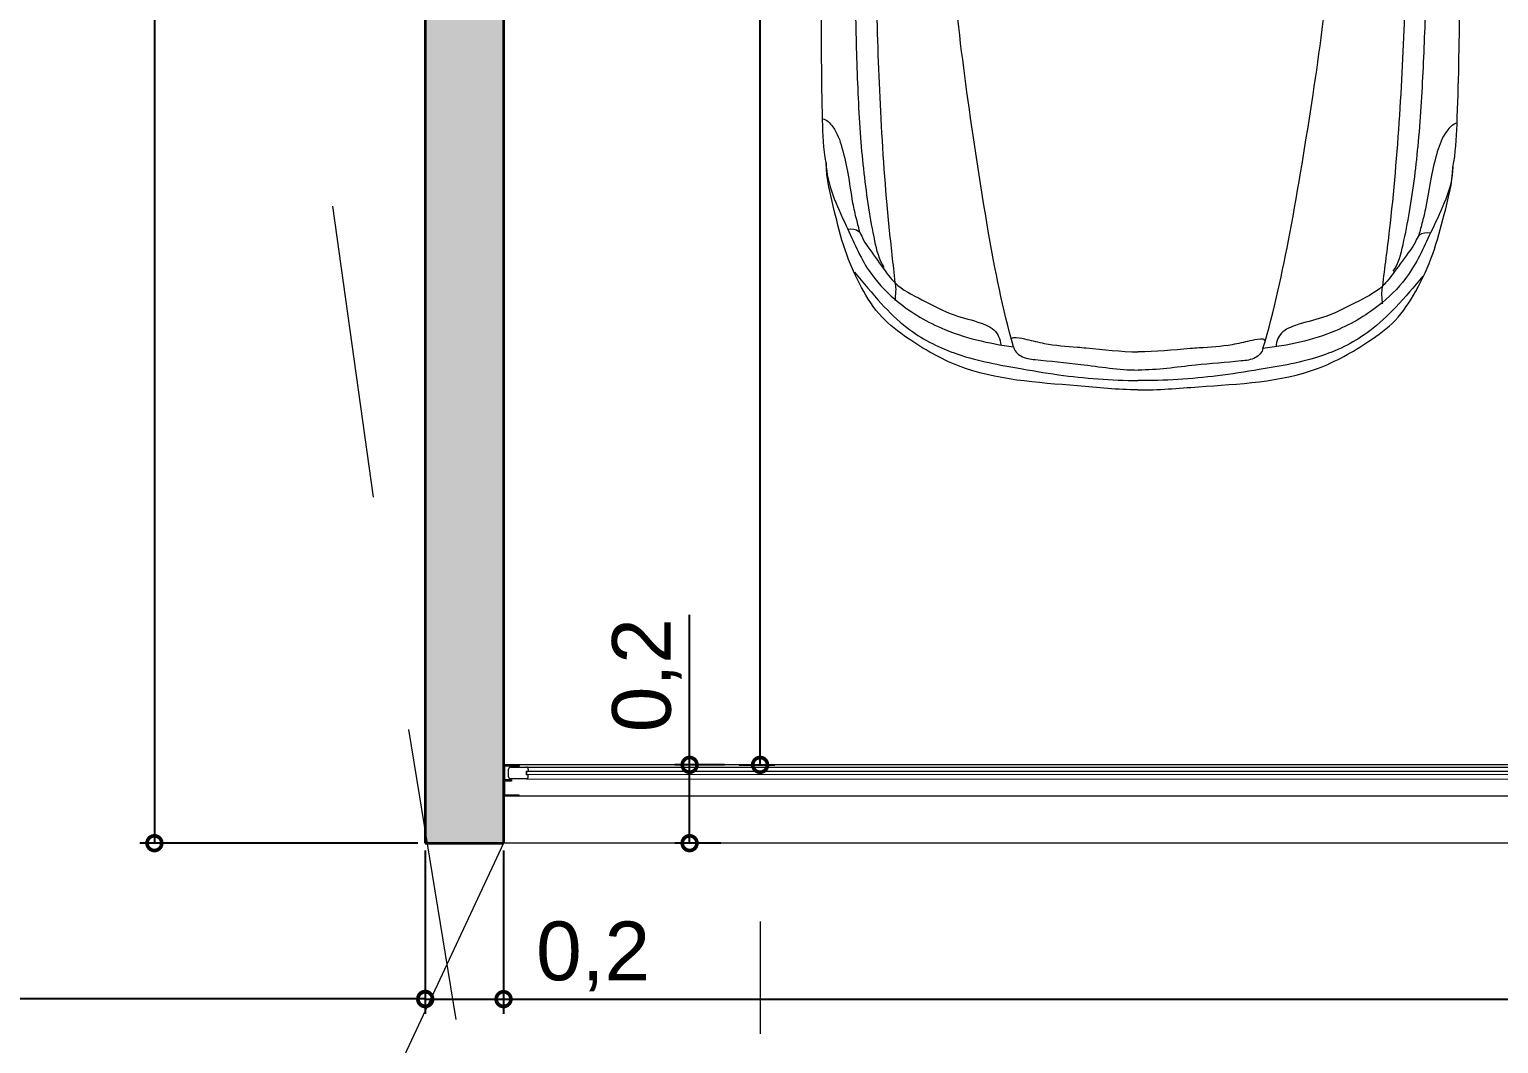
# Model space of a CAD drawing. Header units: millimetres. Extents: x 110427 to 125914, y 76277 to 76441.
# Drawn here: x 114084.792 to 114088.544, y 76387.107 to 76389.696 of the extents above; entities that cross this region are included whole.
import ezdxf

# ---------------------------------------------------------------- set-up
doc = ezdxf.new("R2010")
doc.units = ezdxf.units.MM
doc.linetypes.add('CENTER', pattern=[50.8, 31.75, -6.35, 6.35, -6.35])
doc.linetypes.add('JIS_02_0.7', pattern=[1.35, 0.75, -0.6])
for name, color, linetype, lineweight in [('04_CIVIL A CONSTRUIR', 250, 'Continuous', 35), ('06_CIVIL VISTAS GRUESA', 244, 'Continuous', 13), ('07_CIVIL VISTAS MEDIA', 143, 'Continuous', 9), ('08_CIVIL VISTAS FINO', 251, 'Continuous', 5), ('09_CIVIL PROYECCIONES', 230, 'JIS_02_0.7', 5), ('10_CIVIL EJES', 230, 'CENTER', 15), ('11_CARPINTERIA Y MOBILIARIO', 141, 'Continuous', 9), ('12_HATCH', 8, 'Continuous', 9), ('13_COTAS', 8, 'Continuous', 9)]:
    doc.layers.add(name, color=color, linetype=linetype, lineweight=lineweight)
doc.styles.add('Swis721 BT', font='swiss.ttf')
doc.dimstyles.new('ISO-23', dxfattribs={"dimscale": 0.03, "dimtxt": 5, "dimasz": 2.5, "dimexe": 1.25, "dimexo": 0.625, "dimtad": 1, "dimtxsty": 'Swis721 BT', "dimblk": 'DOTSMALL', "dimcen": 2.5, "dimclrt": 150, "dimadec": 0, "dimazin": 0, "dimtfac": 1, "dimtmove": 0, "dimatfit": 3, "dimfxl": 0, "dimarcsym": 0})

# ---------------------------------------------------------------- blocks, each defined once
blk = doc.blocks.new('_DotSmall')
at = {"color": 0, "linetype": 'ByBlock', "const_width": 0.5}
blk.add_lwpolyline([(-0.0625, 0, 1), (0.0625, 0, 1)], format="xyb", close=True, dxfattribs=at)
blk = doc.blocks.new('*D242')
at = {"layer": '13_COTAS', "color": 0, "lineweight": -2}
for p, q in [((114086.6314, 76393.8184), (114086.6959, 76393.8184)), ((114086.6584, 76387.8182), (114086.6584, 76393.8184)), ((114086.6052, 76387.8182), (114086.6959, 76387.8182))]:
    blk.add_line(p, q, dxfattribs=at)
at = {"layer": 'Defpoints', "color": 0}
for p in [(114086.6127, 76393.8184), (114086.6584, 76393.8184), (114086.5864, 76387.8182)]:
    blk.add_point(p, dxfattribs=at)
at = {"layer": '13_COTAS', "color": 0, "lineweight": -2, "xscale": 0.075, "yscale": 0.075, "zscale": 0.075}
for p, rotation in [((114086.6584, 76393.8184), 90), ((114086.6584, 76387.8182), 270)]:
    blk.add_blockref('_DotSmall', p, dxfattribs=dict(at, rotation=rotation))
at = {"layer": '13_COTAS', "color": 150, "insert": (114086.5626, 76390.8183), "char_height": 0.15, "attachment_point": 5, "rotation": 90, "style": 'Swis721 BT'}
blk.add_mtext('6', dxfattribs=at)
blk = doc.blocks.new('*D514')
at = {"layer": '13_COTAS', "color": 0, "lineweight": -2}
for p, q in [((114086.4784, 76387.8182), (114086.4784, 76388.2009)), ((114086.5677, 76387.8182), (114086.4409, 76387.8182)), ((114086.4784, 76387.6183), (114086.4784, 76387.8182)), ((114086.5582, 76387.6183), (114086.4409, 76387.6183))]:
    blk.add_line(p, q, dxfattribs=at)
at = {"layer": 'Defpoints', "color": 0}
for p in [(114086.5864, 76387.8182), (114086.4784, 76387.6183), (114086.5769, 76387.6183)]:
    blk.add_point(p, dxfattribs=at)
at = {"layer": '13_COTAS', "color": 0, "lineweight": -2, "xscale": 0.075, "yscale": 0.075, "zscale": 0.075}
for p, rotation in [((114086.4784, 76387.8182), 90), ((114086.4784, 76387.6183), 270)]:
    blk.add_blockref('_DotSmall', p, dxfattribs=dict(at, rotation=rotation))
at = {"layer": '13_COTAS', "color": 150, "insert": (114086.3692, 76388.0471), "char_height": 0.15, "attachment_point": 5, "rotation": 90, "style": 'Swis721 BT'}
blk.add_mtext('0,2', dxfattribs=at)
blk = doc.blocks.new('*D324')
at = {"layer": '06_CIVIL VISTAS GRUESA', "color": 0, "lineweight": -2}
for p, q in [((114085.7844, 76394.0183), (114085.0741, 76394.0183)), ((114085.1116, 76394.0183), (114085.1116, 76387.6183)), ((114085.7844, 76387.6183), (114085.0741, 76387.6183))]:
    blk.add_line(p, q, dxfattribs=at)
at = {"layer": 'Defpoints', "color": 0}
for p in [(114085.8032, 76394.0183), (114085.1116, 76387.6183), (114085.8032, 76387.6183)]:
    blk.add_point(p, dxfattribs=at)
at = {"layer": '06_CIVIL VISTAS GRUESA', "color": 0, "lineweight": -2, "xscale": 0.075, "yscale": 0.075, "zscale": 0.075}
for p, rotation in [((114085.1116, 76394.0183), 90), ((114085.1116, 76387.6183), 270)]:
    blk.add_blockref('_DotSmall', p, dxfattribs=dict(at, rotation=rotation))
at = {"layer": '06_CIVIL VISTAS GRUESA', "color": 150, "insert": (114085.0024, 76390.8183), "char_height": 0.15, "attachment_point": 5, "rotation": 90, "style": 'Swis721 BT'}
blk.add_mtext('6,4', dxfattribs=at)
blk = doc.blocks.new('*D325')
at = {"layer": '06_CIVIL VISTAS GRUESA', "color": 0, "lineweight": -2}
for p, q in [((114085.8032, 76387.5996), (114085.8032, 76387.1826)), ((114086.0032, 76387.5996), (114086.0032, 76387.1826)), ((114085.8032, 76387.2201), (114086.0032, 76387.2201)), ((114086.0032, 76387.2201), (114086.3858, 76387.2201))]:
    blk.add_line(p, q, dxfattribs=at)
at = {"layer": 'Defpoints', "color": 0}
for p in [(114085.8032, 76387.6183), (114086.0032, 76387.6183), (114086.0032, 76387.2201)]:
    blk.add_point(p, dxfattribs=at)
at = {"layer": '06_CIVIL VISTAS GRUESA', "color": 0, "lineweight": -2, "xscale": 0.075, "yscale": 0.075, "zscale": 0.075, "rotation": 180}
blk.add_blockref('_DotSmall', (114085.8032, 76387.2201), dxfattribs=at)
at = {"layer": '06_CIVIL VISTAS GRUESA', "color": 0, "lineweight": -2, "xscale": 0.075, "yscale": 0.075, "zscale": 0.075}
blk.add_blockref('_DotSmall', (114086.0032, 76387.2201), dxfattribs=at)
at = {"layer": '06_CIVIL VISTAS GRUESA', "color": 150, "insert": (114086.232, 76387.3293), "char_height": 0.15, "attachment_point": 5, "style": 'Swis721 BT'}
blk.add_mtext('0,2', dxfattribs=at)
blk = doc.blocks.new('*D326')
at = {"layer": '06_CIVIL VISTAS GRUESA', "color": 0, "lineweight": -2}
for p, q in [((114086.0032, 76387.5996), (114086.0032, 76387.1826)), ((114092.0032, 76387.5996), (114092.0032, 76387.1826)), ((114086.0032, 76387.2201), (114092.0032, 76387.2201))]:
    blk.add_line(p, q, dxfattribs=at)
at = {"layer": 'Defpoints', "color": 0}
for p in [(114086.0032, 76387.6183), (114092.0032, 76387.6183), (114092.0032, 76387.2201)]:
    blk.add_point(p, dxfattribs=at)
at = {"layer": '06_CIVIL VISTAS GRUESA', "color": 0, "lineweight": -2, "xscale": 0.075, "yscale": 0.075, "zscale": 0.075, "rotation": 180}
blk.add_blockref('_DotSmall', (114086.0032, 76387.2201), dxfattribs=at)
at = {"layer": '06_CIVIL VISTAS GRUESA', "color": 0, "lineweight": -2, "xscale": 0.075, "yscale": 0.075, "zscale": 0.075}
blk.add_blockref('_DotSmall', (114092.0032, 76387.2201), dxfattribs=at)
at = {"layer": '06_CIVIL VISTAS GRUESA', "color": 150, "insert": (114089.0032, 76387.3159), "char_height": 0.15, "attachment_point": 5, "style": 'Swis721 BT'}
blk.add_mtext('6', dxfattribs=at)
blk = doc.blocks.new('*D407')
at = {"layer": '06_CIVIL VISTAS GRUESA', "color": 0, "lineweight": -2}
for p, q in [((114082.7664, 76387.5996), (114082.7664, 76387.1832)), ((114085.8032, 76387.5996), (114085.8032, 76387.1832)), ((114085.8032, 76387.2207), (114082.7664, 76387.2207))]:
    blk.add_line(p, q, dxfattribs=at)
at = {"layer": 'Defpoints', "color": 0}
for p in [(114082.7664, 76387.6183), (114085.8032, 76387.6183), (114082.7664, 76387.2207)]:
    blk.add_point(p, dxfattribs=at)
at = {"layer": '06_CIVIL VISTAS GRUESA', "color": 0, "lineweight": -2, "xscale": 0.075, "yscale": 0.075, "zscale": 0.075, "rotation": 180}
blk.add_blockref('_DotSmall', (114082.7664, 76387.2207), dxfattribs=at)
at = {"layer": '06_CIVIL VISTAS GRUESA', "color": 0, "lineweight": -2, "xscale": 0.075, "yscale": 0.075, "zscale": 0.075}
blk.add_blockref('_DotSmall', (114085.8032, 76387.2207), dxfattribs=at)
at = {"layer": '06_CIVIL VISTAS GRUESA', "color": 150, "insert": (114084.2848, 76387.3299), "char_height": 0.15, "attachment_point": 5, "style": 'Swis721 BT'}
blk.add_mtext('3,04', dxfattribs=at)

msp = doc.modelspace()

# ---------------------------------------------------------------- hatches: boundary and pattern name
at = {"layer": '12_HATCH'}
h = msp.add_hatch(color=1, dxfattribs=at)
h.dxf.hatch_style = 1
h.paths.add_polyline_path([(114086.0032, 76394.0183), (114085.8032, 76394.0183), (114085.8032, 76387.6183), (114086.0032, 76387.6183)])

# ---------------------------------------------------------------- linework, layer by layer
at = {"layer": '04_CIVIL A CONSTRUIR'}
for p, q in [((114085.8032, 76394.0183), (114085.8032, 76387.6183)), ((114086.0032, 76394.0183), (114086.0032, 76387.6183)), ((114085.8032, 76387.6183), (114086.0032, 76387.6183))]:
    msp.add_line(p, q, dxfattribs=at)
at = {"layer": '07_CIVIL VISTAS MEDIA'}
for p, q in [((114092.0032, 76387.8182), (114086.0032, 76387.8182)), ((114086.0432, 76387.8181), (114086.0032, 76387.8181)), ((114086.0062, 76387.7806), (114086.0062, 76387.8142)), ((114086.0432, 76387.8152), (114086.0072, 76387.8152)), ((114086.0162, 76387.7873), (114086.0162, 76387.8075)), ((114086.021, 76387.8124), (114086.0613, 76387.8124)), ((114086.0432, 76387.8181), (114086.0432, 76387.8152)), ((114086.0628, 76387.8122), (114088.983, 76387.8119)), ((114086.0662, 76387.8075), (114086.0662, 76387.8033)), ((114086.0062, 76387.7421), (114086.0062, 76387.7756)), ((114086.0232, 76387.7796), (114086.0072, 76387.7796)), ((114086.0232, 76387.7767), (114086.0072, 76387.7766)), ((114086.0613, 76387.7824), (114086.021, 76387.7824)), ((114086.0232, 76387.7796), (114086.0232, 76387.7767)), ((114086.0613, 76387.8023), (114086.0652, 76387.8023)), ((114086.0613, 76387.8023), (114086.0613, 76387.7925)), ((114086.0652, 76387.7925), (114086.0613, 76387.7925)), ((114086.0613, 76387.7824), (114088.983, 76387.7819)), ((114088.9822, 76387.8009), (114086.0622, 76387.8014)), ((114086.0622, 76387.8014), (114086.0622, 76387.7934)), ((114088.9822, 76387.7929), (114086.0622, 76387.7934)), ((114086.0662, 76387.7873), (114086.0662, 76387.7915)), ((114086.0432, 76387.7381), (114086.0032, 76387.7381)), ((114091.9632, 76387.7381), (114086.0033, 76387.7381)), ((114086.0432, 76387.7411), (114086.0072, 76387.7411)), ((114086.0432, 76387.7381), (114086.0432, 76387.7411))]:
    msp.add_line(p, q, dxfattribs=at)
for centre, radius, start, end in [((114086.0072, 76387.8142), 0.001, 90.014, 180.014), ((114086.021, 76387.8075), 0.00488, 90.014, 180.014), ((114086.0613, 76387.8075), 0.0049, 0.014, 90.014), ((114086.0072, 76387.7806), 0.001, 180.014, 270.014), ((114086.0072, 76387.7756), 0.001, 90.014, 180.014), ((114086.021, 76387.7873), 0.00488, 180.014, 270.014), ((114086.0613, 76387.7873), 0.00488, 270.014, 0.014), ((114086.0652, 76387.7915), 0.001, 0.014, 90.014), ((114086.0072, 76387.7421), 0.001, 180.014, 270.014)]:
    msp.add_arc(centre, radius, start, end, dxfattribs=at)
at = {"layer": '07_CIVIL VISTAS MEDIA', "extrusion": (5.97168e-08, -2.7064e-08, 1)}
msp.add_arc((114086.0652, 76387.8033, 0.0047), 0.001, 270.014, 0.014, dxfattribs=at)
at = {"layer": '08_CIVIL VISTAS FINO'}
for p, q in [((114086.0032, 76387.6183), (114083.6996, 76382.6932)), ((114092.0032, 76387.6183), (114086.0032, 76387.6183))]:
    msp.add_line(p, q, dxfattribs=at)
at = {"layer": '09_CIVIL PROYECCIONES'}
msp.add_arc((114153.9769, 76398.56), 69.0462, 183.273591, 204.549212, dxfattribs=at)
at = {"layer": '10_CIVIL EJES'}
msp.add_arc((114153.9769, 76398.56), 72.0462, 179.63555, 208.096149, dxfattribs=at)
at = {"layer": '11_CARPINTERIA Y MOBILIARIO'}
for points, knots in [([(114086.8271, 76389.3554), (114086.8202, 76389.3911), (114086.8156, 76389.5302), (114086.8145, 76389.7685), (114086.8186, 76390.0583), (114086.8169, 76390.246), (114086.817, 76390.3332)], [0, 0, 0, 0, 0.114897, 0.437061, 0.754269, 1.029686, 1.029686, 1.029686, 1.029686]), ([(114088.4276, 76389.3441), (114088.4351, 76389.3798), (114088.4416, 76389.5187), (114088.4461, 76389.757), (114088.446, 76390.0469), (114088.4504, 76390.2345), (114088.4515, 76390.3217)], [0, 0, 0, 0, 0.114897, 0.437061, 0.754269, 1.029686, 1.029686, 1.029686, 1.029686]), ([(114086.9756, 76389.0875), (114086.9621, 76389.1076), (114086.9499, 76389.1605), (114086.93, 76389.2705), (114086.9131, 76389.4267), (114086.9051, 76389.6216), (114086.9004, 76389.8415), (114086.9, 76390.0593), (114086.9006, 76390.21), (114086.9002, 76390.2758)], [0, 0, 0, 0, 0.076148, 0.165903, 0.355672, 0.569871, 0.782325, 1.050047, 1.257936, 1.257936, 1.257936, 1.257936]), ([(114088.2754, 76389.0783), (114088.2892, 76389.0983), (114088.3021, 76389.151), (114088.3236, 76389.2607), (114088.3426, 76389.4166), (114088.3535, 76389.6114), (114088.3612, 76389.8312), (114088.3646, 76390.049), (114088.3662, 76390.1997), (114088.3675, 76390.2655)], [0, 0, 0, 0, 0.076148, 0.165903, 0.355672, 0.569871, 0.782325, 1.050047, 1.257936, 1.257936, 1.257936, 1.257936]), ([(114086.9611, 76390.0316), (114086.9545, 76389.9465), (114086.9544, 76389.7643), (114086.9641, 76389.4842), (114086.9806, 76389.2417), (114086.9977, 76389.0964), (114087.0029, 76389.0489)], [0, 0, 0, 0, 0.269375, 0.574535, 0.885339, 1.036319, 1.036319, 1.036319, 1.036319]), ([(114088.3031, 76390.0222), (114088.3086, 76389.937), (114088.3061, 76389.7548), (114088.2925, 76389.4748), (114088.2725, 76389.2326), (114088.2534, 76389.0876), (114088.2475, 76389.0401)], [0, 0, 0, 0, 0.269375, 0.574535, 0.885339, 1.036319, 1.036319, 1.036319, 1.036319]), ([(114087.3056, 76388.8856), (114087.2778, 76388.9823), (114087.2354, 76389.1992), (114087.1866, 76389.5271), (114087.1578, 76389.7567), (114087.1511, 76389.8678)], [0, 0, 0, 0, 0.317374, 0.69576, 1.04714, 1.04714, 1.04714, 1.04714]), ([(114087.9426, 76388.8811), (114087.9717, 76388.9774), (114088.0172, 76389.1937), (114088.0706, 76389.5209), (114088.1027, 76389.7501), (114088.1109, 76389.8611)], [0, 0, 0, 0, 0.317374, 0.69576, 1.04714, 1.04714, 1.04714, 1.04714]), ([(114086.8177, 76389.4676), (114086.8287, 76389.4658), (114086.8523, 76389.4406), (114086.8692, 76389.3916), (114086.8843, 76389.3255), (114086.8918, 76389.2636), (114086.9032, 76389.2129), (114086.91, 76389.1877), (114086.9129, 76389.1765)], [0, 0, 0, 0, 0.034703, 0.0959761, 0.1659336, 0.2471559, 0.2929944, 0.3295918, 0.3295918, 0.3295918, 0.3295918]), ([(114088.4387, 76389.4562), (114088.4276, 76389.4546), (114088.4037, 76389.4297), (114088.3861, 76389.3809), (114088.37, 76389.3151), (114088.3617, 76389.2533), (114088.3496, 76389.2027), (114088.3424, 76389.1776), (114088.3393, 76389.1664)], [0, 0, 0, 0, 0.034703, 0.0959761, 0.1659336, 0.2471559, 0.2929944, 0.3295918, 0.3295918, 0.3295918, 0.3295918]), ([(114087.6233, 76388.7754), (114087.5717, 76388.7758), (114087.419, 76388.7916), (114087.209, 76388.8026), (114087.0513, 76388.8941), (114086.9638, 76388.9597), (114086.913, 76389.0402), (114086.8725, 76389.1321), (114086.8463, 76389.2397), (114086.8277, 76389.3143), (114086.8271, 76389.3554)], [0, 0, 0, 0, 0.16039, 0.479033, 0.632967, 0.722015, 0.817474, 0.927562, 1.03733, 1.167094, 1.167094, 1.167094, 1.167094]), ([(114086.8271, 76389.3554), (114086.8279, 76389.2992), (114086.8747, 76389.2068), (114086.9251, 76389.0851), (114087.0094, 76388.9939), (114087.133, 76388.9188), (114087.2424, 76388.8937), (114087.3056, 76388.8856)], [0, 0, 0, 0, 0.1772572, 0.3124951, 0.4151678, 0.5597243, 0.7575412, 0.7575412, 0.7575412, 0.7575412]), ([(114087.6233, 76388.7754), (114087.675, 76388.775), (114087.8279, 76388.7887), (114088.0381, 76388.7967), (114088.197, 76388.8861), (114088.2854, 76388.9505), (114088.3373, 76389.0302), (114088.3791, 76389.1215), (114088.4068, 76389.2288), (114088.4265, 76389.303), (114088.4276, 76389.3441)], [0, 0, 0, 0, 0.16039, 0.479033, 0.632967, 0.722015, 0.817474, 0.927562, 1.03733, 1.167094, 1.167094, 1.167094, 1.167094]), ([(114088.4276, 76389.3441), (114088.426, 76389.288), (114088.378, 76389.1962), (114088.3258, 76389.0752), (114088.2403, 76388.9852), (114088.1156, 76388.9119), (114088.0059, 76388.8884), (114087.9426, 76388.8811)], [0, 0, 0, 0, 0.1772572, 0.3124951, 0.4151678, 0.5597243, 0.7575412, 0.7575412, 0.7575412, 0.7575412]), ([(114086.882, 76389.186), (114086.8917, 76389.1876), (114086.9122, 76389.186), (114086.9199, 76389.1602), (114086.9413, 76389.1299), (114086.9689, 76389.0916), (114087.0072, 76389.0377), (114087.0754, 76389.0044), (114087.1465, 76388.9651), (114087.2052, 76388.953), (114087.2386, 76388.9397), (114087.2626, 76388.9273), (114087.2718, 76388.9045), (114087.2731, 76388.8905)], [0, 0, 0, 0, 0.0304541, 0.0502818, 0.0786089, 0.1479133, 0.1986294, 0.2831705, 0.3780326, 0.4523267, 0.4667809, 0.4902599, 0.5347198, 0.5347198, 0.5347198, 0.5347198]), ([(114088.3704, 76389.1756), (114088.3607, 76389.1773), (114088.3402, 76389.176), (114088.3321, 76389.1502), (114088.3103, 76389.1203), (114088.2821, 76389.0824), (114088.2431, 76389.029), (114088.1745, 76388.9967), (114088.1028, 76388.9584), (114088.044, 76388.9471), (114088.0104, 76388.9342), (114087.9862, 76388.9222), (114087.9767, 76388.8996), (114087.9752, 76388.8856)], [0, 0, 0, 0, 0.0304541, 0.0502818, 0.0786089, 0.1479133, 0.1986294, 0.2831705, 0.3780326, 0.4523267, 0.4667809, 0.4902599, 0.5347198, 0.5347198, 0.5347198, 0.5347198]), ([(114086.8997, 76389.0756), (114086.9219, 76389.0487), (114086.9632, 76388.9986), (114087.0421, 76388.9208), (114087.1604, 76388.8593), (114087.2954, 76388.8347), (114087.4517, 76388.8075), (114087.5556, 76388.7997), (114087.6235, 76388.7993)], [0, 0, 0, 0, 0.1095129, 0.2035347, 0.3452507, 0.5161382, 0.6275464, 0.8383798, 0.8383798, 0.8383798, 0.8383798]), ([(114088.3511, 76389.0654), (114088.3285, 76389.0388), (114088.2865, 76388.9893), (114088.2065, 76388.9126), (114088.0874, 76388.8527), (114087.9521, 76388.8301), (114087.7955, 76388.8051), (114087.6914, 76388.7988), (114087.6235, 76388.7993)], [0, 0, 0, 0, 0.1095129, 0.2035347, 0.3452507, 0.5161382, 0.6275464, 0.8383798, 0.8383798, 0.8383798, 0.8383798]), ([(114087.3015, 76388.9064), (114087.3028, 76388.9098), (114087.3203, 76388.9091), (114087.344, 76388.9033), (114087.3976, 76388.8898), (114087.4479, 76388.8864), (114087.528, 76388.8796), (114087.5796, 76388.8729), (114087.624, 76388.8726)], [0, 0, 0, 0, 0.0114788, 0.0403472, 0.0875838, 0.1755608, 0.1991501, 0.3369659, 0.3369659, 0.3369659, 0.3369659]), ([(114087.947, 76388.9019), (114087.9458, 76388.9053), (114087.9282, 76388.9048), (114087.9044, 76388.8994), (114087.8507, 76388.8867), (114087.8004, 76388.884), (114087.7202, 76388.8783), (114087.6684, 76388.8723), (114087.624, 76388.8726)], [0, 0, 0, 0, 0.0114788, 0.0403472, 0.0875838, 0.1755608, 0.1991501, 0.3369659, 0.3369659, 0.3369659, 0.3369659]), ([(114087.3056, 76388.8856), (114087.3071, 76388.8757), (114087.3254, 76388.8569), (114087.3875, 76388.8497), (114087.487, 76388.8412), (114087.5746, 76388.8264), (114087.6237, 76388.8261)], [0, 0, 0, 0, 0.0314754, 0.0702057, 0.1915753, 0.3439346, 0.3439346, 0.3439346, 0.3439346]), ([(114087.9426, 76388.8811), (114087.941, 76388.8713), (114087.9224, 76388.8527), (114087.8602, 76388.8464), (114087.7606, 76388.8392), (114087.6728, 76388.8258), (114087.6237, 76388.8261)], [0, 0, 0, 0, 0.0314754, 0.0702057, 0.1915753, 0.3439346, 0.3439346, 0.3439346, 0.3439346])]:
    msp.add_open_spline(points, degree=3, knots=knots, dxfattribs=at)
for points in [[(114087.0029, 76389.0489), (114087.0065, 76389.0341), (114087.0036, 76389.0186), (114087.0026, 76389.0034)], [(114088.2475, 76389.0401), (114088.2438, 76389.0255), (114088.2464, 76389.0098), (114088.2472, 76388.9947)]]:
    msp.add_open_spline(points, degree=3, dxfattribs=at)
at = {"layer": '13_COTAS'}
msp.add_line((114086.6584, 76387.4183), (114086.6584, 76387.1317), dxfattribs=at)

# ---------------------------------------------------------------- dimensions: what is measured, and where the dimension line sits
at = {"layer": '06_CIVIL VISTAS GRUESA'}
for p1, p2, distance, picture, middle in [((114085.8032, 76394.0183), (114085.8032, 76387.6183), -0.6916, '*D324', (114085.0024, 76390.8183)), ((114085.8032, 76387.6183), (114086.0032, 76387.6183), -0.3982, '*D325', (114086.232, 76387.3293)), ((114086.0032, 76387.6183), (114092.0032, 76387.6183), -0.3982, '*D326', (114089.0032, 76387.3159))]:
    dim = msp.add_aligned_dim(p1=p1, p2=p2, distance=distance, dimstyle='ISO-23', override={"dimfxl": 100, "dimarcsym": 2}, dxfattribs=at)
    dim.commit()
    dim.dimension.update_dxf_attribs({"geometry": picture, "text_midpoint": middle})
dim = msp.add_linear_dim(base=(114082.7664, 76387.2207), p1=(114085.8032, 76387.6183), p2=(114082.7664, 76387.6183), dimstyle='ISO-23', override={"dimfxl": 100, "dimarcsym": 2}, dxfattribs=at)
dim.commit()
dim.dimension.update_dxf_attribs({"geometry": '*D407', "text_midpoint": (114084.2848, 76387.3299)})
at = {"layer": '13_COTAS'}
dim = msp.add_linear_dim(base=(114086.6584, 76393.8184), p1=(114086.5864, 76387.8182), p2=(114086.6127, 76393.8184), angle=90, dimstyle='ISO-23', dxfattribs=at)
dim.commit()
dim.dimension.update_dxf_attribs({"geometry": '*D242', "text_midpoint": (114086.5626, 76390.8183)})
dim = msp.add_linear_dim(base=(114086.4784, 76387.6183), p1=(114086.5864, 76387.8182), p2=(114086.5769, 76387.6183), angle=90, dimstyle='ISO-23', dxfattribs=at)
dim.commit()
dim.dimension.update_dxf_attribs({"geometry": '*D514', "text_midpoint": (114086.4784, 76388.0471), "dimtype": 160})

doc.saveas('drawing.dxf')
